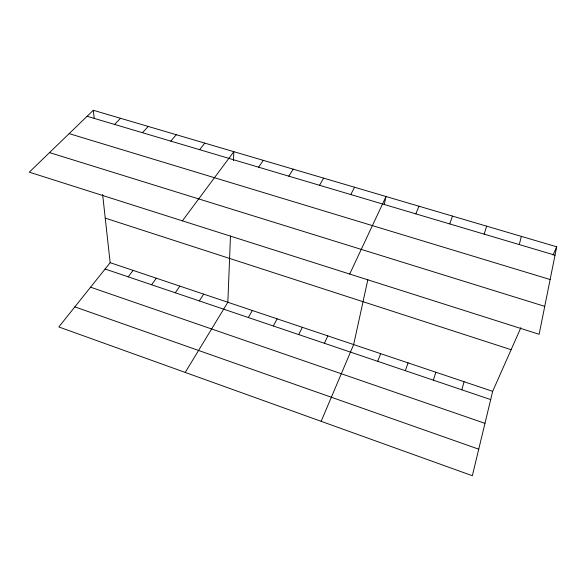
<?xml version="1.0" encoding="UTF-8"?>
<svg xmlns="http://www.w3.org/2000/svg" width="586" height="586" viewBox="0 0 586 586"><rect width="100%" height="100%" fill="white"/><g stroke="black" fill="none" stroke-linecap="round" stroke-linejoin="round"><path stroke-width="0.88" d="M230.481 235.946L227.851 302.266L185.22 372.425M233.47 160.689L233.829 151.671L182.4 220.841M556.7 246.801L539.135 334.291L29.3 172.159L93.313 110.278L556.7 246.801L553.052 255.042M367.862 279.617L353.658 344.583L321.143 421.334M384.277 204.543L386.035 196.515L349.703 274.05M520.873 327.684L492.672 391.338L472.338 475.722L58.812 326.951L110.161 262.682L102.616 194.42M519.284 244.574L521.357 236.385M461.819 389.807L464.061 381.713M484.183 234.158L486.629 226.152M433.369 380.175L435.859 372.227M405.336 370.682L408.061 362.88M449.704 223.918L452.517 216.102M377.706 361.328L380.666 353.666M415.826 213.861L418.983 206.228M324.41 343.279L327.808 335.888M298.706 334.577L302.31 327.31M350.772 194.552L354.589 187.249M273.354 325.984L277.156 318.85M248.339 317.517L252.339 310.507M319.538 185.279L323.655 178.137M288.81 176.159L293.227 169.171M199.321 300.918L203.694 294.143M175.295 292.78L179.851 286.122M258.587 167.186L263.282 160.352M151.591 284.759L156.316 278.204M128.195 276.834L133.088 270.395M199.592 149.672L204.829 143.131M170.797 141.123L176.291 134.721M142.464 132.714L148.199 126.444M114.563 124.43L120.548 118.299M87.102 116.277L555.015 255.181M69.155 133.63L550.129 279.529M49.539 152.594L544.738 306.361M105.238 218.117L511.117 349.703M110.161 262.682L492.672 391.338M105.099 269.011L490.687 399.586M90.581 287.191L484.966 423.334M74.862 306.866L478.733 449.176M93.313 110.278L94.214 118.445"/></g></svg>
